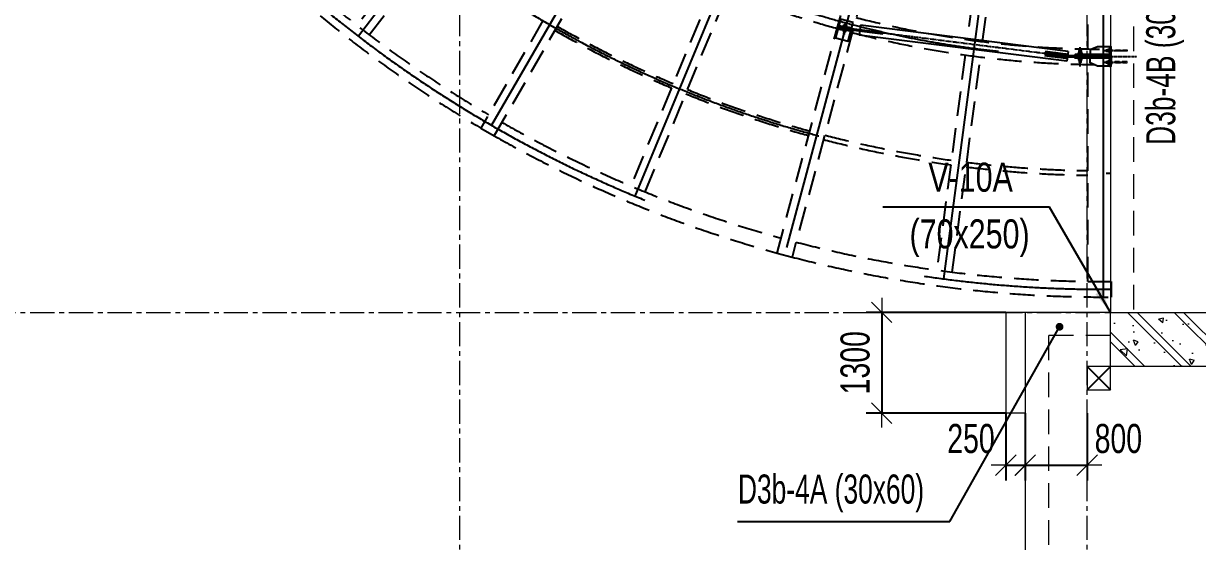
# Model space of a CAD drawing. Header units: millimetres. Extents: x 217991 to 313900, y 2625501 to 2818210.
# Drawn here: x 251265 to 266425, y 2746103 to 2752788 of the extents above; entities that cross this region are included whole.
import ezdxf
from ezdxf.enums import TextEntityAlignment as Align

# ---------------------------------------------------------------- set-up
doc = ezdxf.new("R2010")
doc.units = ezdxf.units.MM
doc.header["$LTSCALE"] = 50
doc.header["$MEASUREMENT"] = 0
for name, pattern in [('CENTER', [2, 1.25, -0.25, 0.25, -0.25]), ('HIDDEN', [9.525, 6.35, -3.175]), ('HIDDEN2', [0.1875, 0.125, -0.0625])]:
    doc.linetypes.add(name, pattern=pattern)
doc.layers.get('Defpoints').update_dxf_attribs({"lineweight": 9})
for name, color, linetype, lineweight in [('CDC- COT', 4, 'Continuous', 0), ('CDC- DAM', 3, 'Continuous', 5), ('CDC- TRUC', 5, 'CENTER', 15), ('CDC-LKT', 6, 'CENTER', 15), ('Dim', 8, 'Continuous', 15), ('Dim-off', 8, 'Continuous', 15), ('HIDDEN', 9, 'HIDDEN', 9), ('Thay', 9, 'Continuous', 13)]:
    doc.layers.add(name, color=color, linetype=linetype, lineweight=lineweight)
for name, color, linetype in [('cdc-dim in', 8, 'Continuous'), ('CHI', 1, 'Continuous'), ('Hatch', 8, 'Continuous'), ('KCS_AXIS', 5, 'CENTER'), ('KCS_BORDER', 3, 'Continuous'), ('KCS_CHI', 1, 'Continuous'), ('KCS_DIM', 1, 'Continuous'), ('KCS_HAN', 1, 'Continuous'), ('KCS_TEXT_TEN DAM', 2, 'Continuous'), ('KCS_TEXT_TEN_COT', 3, 'Continuous'), ('KCS_THAY', 9, 'Continuous')]:
    doc.layers.add(name, color=color, linetype=linetype)
doc.styles.add('ARIAL_3', font='arial_1.ttf', dxfattribs={"width": 0.85})
doc.styles.add('KCS_SMTEXT', font='arial_1.ttf', dxfattribs={"width": 0.7})
doc.styles.add('VN simplex', font='arial_1.ttf', dxfattribs={"width": 0.7})
doc.dimstyles.new('DIM A1 1-150 (Time City)', dxfattribs={"dimtxt": 375, "dimasz": 1.25, "dimexe": 200, "dimexo": 0, "dimgap": 150, "dimtad": 1, "dimdec": 1, "dimzin": 13, "dimdsep": 46, "dimtxsty": 'VN simplex', "dimblk1": 'D', "dimblk2": 'D', "dimsah": 1, "dimcen": 0, "dimdle": 50, "dimclrd": 1, "dimclre": 1, "dimclrt": 2, "dimadec": 0, "dimazin": 0, "dimtfac": 1, "dimtdec": 1, "dimtix": 1, "dimtmove": 2, "dimatfit": 3, "dimldrblk": 'D', "dimfxl": 1, "dimtolj": 1, "dimtzin": 13, "dimarcsym": 0})
doc.dimstyles.new('KCS_DIM100', dxfattribs={"dimscale": 100, "dimtxt": 2.5, "dimasz": 3, "dimexe": 1.2, "dimexo": 0, "dimgap": 1, "dimtad": 1, "dimdec": 0, "dimzin": 0, "dimdsep": 46, "dimtxsty": 'KCS_SMTEXT', "dimblk": 'ARCHTICK', "dimcen": 0, "dimdle": 1, "dimclrd": 1, "dimclre": 1, "dimclrt": 2, "dimadec": 0, "dimazin": 0, "dimtfac": 1, "dimtdec": 0, "dimtix": 1, "dimtmove": 2, "dimatfit": 3, "dimfxl": 1, "dimtolj": 1, "dimtzin": 0, "dimarcsym": 0})

# ---------------------------------------------------------------- blocks, each defined once
blk = doc.blocks.new('D')
at = {"layer": 'Dim'}
blk.add_line((150, 0), (-150, 0), dxfattribs=at)
at = {"layer": 'Dim', "color": 3}
blk.add_line((106, 106), (-106, -106), dxfattribs=at)
blk = doc.blocks.new('*D171')
at = {"layer": 'Defpoints', "color": 0, "ltscale": 0.5, "transparency": 16777216}
for p in [(264201, 2747760), (265001, 2747760), (265001, 2747089)]:
    blk.add_point(p, dxfattribs=at)
at = {"layer": 'Dim-off', "color": 1, "lineweight": -2, "ltscale": 0.5, "transparency": 16777216}
for p, q in [((264201, 2747760), (264201, 2746889)), ((265001, 2747760), (265001, 2746889)), ((264202, 2747089), (265000, 2747089))]:
    blk.add_line(p, q, dxfattribs=at)
at = {"layer": 'Dim-off', "color": 1, "lineweight": -2, "ltscale": 0.5, "transparency": 16777216, "xscale": 1.25, "yscale": 1.25, "zscale": 1.25, "rotation": 180}
blk.add_blockref('D', (264201, 2747089), dxfattribs=at)
at = {"layer": 'Dim-off', "color": 1, "lineweight": -2, "ltscale": 0.5, "transparency": 16777216, "xscale": 1.25, "yscale": 1.25, "zscale": 1.25}
blk.add_blockref('D', (265001, 2747089), dxfattribs=at)
at = {"layer": 'Dim-off', "color": 2, "ltscale": 0.5, "transparency": 16777216, "insert": (265403, 2747430), "char_height": 375, "attachment_point": 5, "style": 'VN simplex'}
blk.add_mtext('\\A1;800', dxfattribs=at)
blk = doc.blocks.new('_ArchTick')
at = {"const_width": 0.15}
blk.add_lwpolyline([(-0.5, -0.5), (0.5, 0.5)], dxfattribs=at)
blk = doc.blocks.new('*D172')
at = {"layer": 'Defpoints', "color": 0, "ltscale": 0.5, "transparency": 16777216}
for p in [(263950, 2747760), (264200, 2747760), (264200, 2747089)]:
    blk.add_point(p, dxfattribs=at)
at = {"layer": 'Dim-off', "color": 1, "lineweight": -2, "ltscale": 0.5, "transparency": 16777216}
for p, q in [((263950, 2747760), (263950, 2746889)), ((264200, 2747760), (264200, 2746889)), ((263948, 2747089), (263947, 2747089)), ((263950, 2747089), (264200, 2747089)), ((264201, 2747089), (264202, 2747089))]:
    blk.add_line(p, q, dxfattribs=at)
at = {"layer": 'Dim-off', "color": 1, "lineweight": -2, "ltscale": 0.5, "transparency": 16777216, "xscale": 1.25, "yscale": 1.25, "zscale": 1.25}
blk.add_blockref('D', (263950, 2747089), dxfattribs=at)
at = {"layer": 'Dim-off', "color": 1, "lineweight": -2, "ltscale": 0.5, "transparency": 16777216, "xscale": 1.25, "yscale": 1.25, "zscale": 1.25, "rotation": 180}
blk.add_blockref('D', (264200, 2747089), dxfattribs=at)
at = {"layer": 'Dim-off', "color": 2, "ltscale": 0.5, "transparency": 16777216, "insert": (263500, 2747430), "char_height": 375, "attachment_point": 5, "style": 'VN simplex'}
blk.add_mtext('\\A1;250', dxfattribs=at)
blk = doc.blocks.new('*D173')
at = {"layer": 'Defpoints', "color": 0, "ltscale": 0.5, "transparency": 16777216}
for p in [(263950, 2749060), (262347, 2747760), (263950, 2747760)]:
    blk.add_point(p, dxfattribs=at)
at = {"layer": 'Dim-off', "color": 1, "lineweight": -2, "ltscale": 0.5, "transparency": 16777216}
for p, q in [((263950, 2749060), (262147, 2749060)), ((262347, 2749058), (262347, 2747761)), ((263950, 2747760), (262147, 2747760))]:
    blk.add_line(p, q, dxfattribs=at)
at = {"layer": 'Dim-off', "color": 1, "lineweight": -2, "ltscale": 0.5, "transparency": 16777216, "xscale": 1.25, "yscale": 1.25, "zscale": 1.25}
for p, rotation in [((262347, 2749060), 90), ((262347, 2747760), 270)]:
    blk.add_blockref('D', p, dxfattribs=dict(at, rotation=rotation))
at = {"layer": 'Dim-off', "color": 2, "ltscale": 0.5, "transparency": 16777216, "insert": (262005, 2748410), "char_height": 375, "attachment_point": 5, "rotation": 90, "style": 'VN simplex'}
blk.add_mtext('\\A1;1300', dxfattribs=at)
blk = doc.blocks.new('maisanh31')
at = {"layer": 'KCS_AXIS', "ltscale": 300}
for q in [(-13312, -4549), (-14666, -6110), (-15806, -7834), (-16710, -9693), (-17364, -11653), (-17856, -13670)]:
    blk.add_line((-2081, -15662), q, dxfattribs=at)
for radius, end in [(15800, 173.1641), (14300, 173.2022), (12800, 173.2492)]:
    blk.add_arc((-2081, -15662), radius, 82.8008, end, dxfattribs=at)
at = {"layer": 'KCS_BORDER', "color": 8, "linetype": 'HIDDEN'}
for p, q in [((-13311, -4691), (-11321, -6660)), ((-11180, -6518), (-13170, -4548)), ((-14685, -5970), (-14806, -6129)), ((-7718, -11258), (-14685, -5970)), ((-14806, -6129), (-7882, -11385)), ((-13237, -9184), (-15669, -7797)), ((-15768, -7971), (-13336, -9358)), ((-16765, -9562), (-16840, -9748)), ((-16765, -9562), (-9138, -12674)), ((-9164, -12880), (-16840, -9748)), ((-14533, -12292), (-17242, -11582)), ((-17292, -11775), (-14584, -12486)), ((-10180, -13434), (-14340, -12343)), ((-14390, -12537), (-10231, -13628)), ((-17670, -13794), (-17868, -13769)), ((-14693, -14170), (-14892, -14145))]:
    blk.add_line(p, q, dxfattribs=at)
for points in [[(-17631, -13497), (-14853, -13847)], [(-14879, -14046), (-17657, -13695)], [(-14654, -13873), (-10438, -14405)], [(-10557, -14592), (-14681, -14071)]]:
    blk.add_lwpolyline(points, dxfattribs=at)
for radius, start, end in [(15900, 128.1612, 142.4405), (15700, 128.1658, 142.4359), (15900, 143.1612, 157.4405), (15700, 143.1658, 157.4359), (12900, 143.245, 157.3566), (15900, 158.1612, 173.1618), (15700, 158.1658, 173.1664), (12900, 158.245, 173.2458), (12700, 158.252, 173.2528)]:
    blk.add_arc((-2081, -15662), radius, start, end, dxfattribs=at)
at = {"layer": 'KCS_THAY', "color": 8, "linetype": 'HIDDEN'}
for radius, start, end in [(14330, 143.2006, 149.901), (14270, 143.2023, 149.8993), (14330, 150.7006, 157.401), (14270, 150.7023, 157.3993), (14330, 158.2006, 164.901), (14270, 158.2023, 164.8993), (14330, 165.7006, 172.0011), (14270, 165.7023, 171.9978)]:
    blk.add_arc((-2081, -15662), radius, start, end, dxfattribs=at)
blk = doc.blocks.new('fddfdfd')
at = {"layer": 'Hatch', "ltscale": 7.5}
h = blk.add_hatch(dxfattribs=at)
h.set_pattern_fill('ANSI32', color=256, scale=19.2, angle=242.1992, style=0)
h.set_pattern_definition([(2.800814, (201996.163, 1417669.454), (-0.3518205, 7.1913992), []), (2.800814, (201998.678, 1417667.174), (-0.3518205, 7.1913992), [])])
h.paths.add_polyline_path([(170143, 1421151), (170155, 1421150), (170156, 1421159), (170144, 1421160)])
h.paths.add_polyline_path([(170143, 1421151), (170144, 1421160), (170133, 1421162), (170131, 1421153)])
h = blk.add_hatch(dxfattribs=at)
h.set_pattern_fill('ANSI32', color=256, scale=19.2, angle=242.1992, style=0)
h.set_pattern_definition([(2.800814, (201998.391, 1417687.315), (-0.3518205, 7.1913992), []), (2.800814, (202000.9056, 1417685.0355), (-0.3518205, 7.1913992), [])])
h.paths.add_polyline_path([(170141, 1421037), (170145, 1421067), (170133, 1421068), (170129, 1421039)])
h.paths.add_polyline_path([(170129, 1421039), (170133, 1421068), (170121, 1421070), (170120, 1421061), (170126, 1421060), (170123, 1421040)])
h.paths.add_polyline_path([(170123, 1421040), (170126, 1421060), (170120, 1421061), (170117, 1421040)])
h = blk.add_hatch(dxfattribs=at)
h.set_pattern_fill('ANSI32', color=256, scale=19.2, angle=-34.7708, style=0)
h.set_pattern_definition([(350.000008, (205215.8216, 1420152.76), (-1.250266, -7.090616), []), (350.000008, (205218.602, 1420154.7066), (-1.250266, -7.090616), [])])
h.paths.add_polyline_path([(173190, 1420821), (173190, 1420792), (173178, 1420792), (173178, 1420821)])
h.paths.add_polyline_path([(173178, 1420821), (173178, 1420792), (173166, 1420792), (173166, 1420801), (173172, 1420801), (173172, 1420821)])
h.paths.add_polyline_path([(173172, 1420821), (173172, 1420801), (173166, 1420801), (173166, 1420821)])
h = blk.add_hatch(dxfattribs=at)
h.set_pattern_fill('ANSI32', color=256, scale=19.2, angle=35.2292, style=0)
h.set_pattern_definition([(100.000008, (167121.9136, 1447681.156), (7.0906157, 1.2502678), []), (100.000008, (167119.133, 1447683.103), (7.0906157, 1.2502678), [])])
h.paths.add_polyline_path([(173510, 1420831), (173540, 1420831), (173540, 1420822), (173510, 1420822)])
h.paths.add_polyline_path([(173510, 1420822), (173540, 1420822), (173540, 1420813), (173510, 1420813)])
at = {"layer": 'Hatch'}
h = blk.add_hatch(dxfattribs=at)
h.set_pattern_fill('ANSI31', color=256, scale=45, angle=-179.7708, style=0)
h.set_pattern_definition([(135.0000076, (1277312.5367, 1515254.595), (3.977475118, 3.97747617), [])])
h.paths.add_polyline_path([(173558, 1420622), (173558, 1420872), (173568, 1420872), (173568, 1420622)])
h = blk.add_hatch(dxfattribs=at)
h.set_pattern_fill('ANSI31', color=256, scale=45, angle=-179.7708, style=0)
h.set_pattern_definition([(45.0000076, (-930177.0996, 1515254.303), (-3.97747617, 3.977475118), [])])
h.paths.add_polyline_path([(173578, 1420872), (173578, 1420622), (173568, 1420622), (173568, 1420872)])
h = blk.add_hatch(dxfattribs=at)
h.set_pattern_fill('ANSI31', color=256, scale=45, angle=-89.7708, style=0)
h.set_pattern_definition([(45.0000076, (1538395.512, 1520734.627), (3.97747617, -3.977475118), [])])
h.paths.add_polyline_path([(173190, 1420771), (173199, 1420771), (173558, 1420771), (173558, 1420756), (173190, 1420756)])
h.paths.add_polyline_path([(173115, 1420771), (173166, 1420771), (173166, 1420756), (173115, 1420756)])
h = blk.add_hatch(dxfattribs=at)
h.set_pattern_fill('ANSI31', color=256, scale=45, angle=-89.7708, style=0)
h.set_pattern_definition([(315.0000611, (1538395.632, 1320760.9207), (3.9774714, 3.977479887), [])])
h.paths.add_polyline_path([(173190, 1420723), (173199, 1420723), (173558, 1420723), (173558, 1420738), (173190, 1420738)])
h.paths.add_polyline_path([(173115, 1420723), (173166, 1420723), (173166, 1420738), (173115, 1420738)])
at = {"layer": 'Hatch', "ltscale": 7.5}
h = blk.add_hatch(dxfattribs=at)
h.set_pattern_fill('ANSI32', color=256, scale=19.2, angle=-34.7708, style=0)
h.set_pattern_definition([(350.000008, (205215.8216, 1420164.76), (-1.250266, -7.090616), []), (350.000008, (205218.602, 1420166.7066), (-1.250266, -7.090616), [])])
h.paths.add_polyline_path([(173166, 1420693), (173178, 1420693), (173178, 1420673), (173166, 1420673)])
h.paths.add_polyline_path([(173190, 1420673), (173178, 1420673), (173178, 1420693), (173190, 1420693)])
h.paths.add_polyline_path([(173178, 1420702), (173190, 1420702), (173190, 1420693), (173178, 1420693)])
h.paths.add_polyline_path([(173178, 1420702), (173178, 1420693), (173166, 1420693), (173166, 1420702)])
h = blk.add_hatch(dxfattribs=at)
h.set_pattern_fill('ANSI32', color=256, scale=19.2, angle=35.2292, style=0)
h.set_pattern_definition([(260.000008, (167121.921, 1393812.753), (7.090616, -1.250266), []), (260.000008, (167119.1404, 1393810.806), (7.090616, -1.250266), [])])
h.paths.add_polyline_path([(173510, 1420663), (173510, 1420672), (173540, 1420672), (173540, 1420663)])
h.paths.add_polyline_path([(173510, 1420672), (173510, 1420681), (173540, 1420681), (173540, 1420672)])
at = {"layer": 'cdc-dim in'}
blk.add_line((170133, 1421162), (170156, 1421159), dxfattribs=at)
at = {"layer": 'CHI', "linetype": 'HIDDEN2', "ltscale": 2}
for p, q in [((170126, 1421135), (170119, 1421082)), ((170131, 1421153), (170120, 1421064)), ((170155, 1421150), (170144, 1421061)), ((170156, 1421132), (170149, 1421078))]:
    blk.add_line(p, q, dxfattribs=at)
at = {"layer": 'CHI', "const_width": 9.6}
for points in [[(173553, 1420771, -0.414214), (173558, 1420776)], [(173553, 1420723, 0.414214), (173558, 1420718)]]:
    blk.add_lwpolyline(points, format="xyb", dxfattribs=at)
at = {"layer": 'HIDDEN', "ltscale": 0.2}
for p, q in [((173540, 1420831), (173783, 1420831)), ((173783, 1420813), (173540, 1420813)), ((173783, 1420831), (173783, 1420813)), ((173783, 1420681), (173540, 1420681)), ((173540, 1420663), (173783, 1420663)), ((173783, 1420663), (173783, 1420681))]:
    blk.add_line(p, q, dxfattribs=at)
at = {"layer": 'HIDDEN', "ltscale": 0.3}
for p, q in [((173163, 1420723), (173163, 1420771)), ((173166, 1420702), (173166, 1420792)), ((173190, 1420702), (173190, 1420792)), ((173193, 1420723), (173193, 1420771))]:
    blk.add_line(p, q, dxfattribs=at)
at = {"layer": 'KCS_AXIS', "ltscale": 0.2}
for p, q in [((173178, 1420618), (173178, 1420867)), ((173477, 1420822), (173770, 1420822)), ((172808, 1420747), (173911, 1420747)), ((173477, 1420672), (173766, 1420672))]:
    blk.add_line(p, q, dxfattribs=at)
at = {"layer": 'KCS_AXIS', "ltscale": 0.5}
blk.add_lwpolyline([(173006, 1420747), (170124, 1421111)], dxfattribs=at)
at = {"layer": 'KCS_BORDER', "ltscale": 160}
for p, q in [((170055, 1421129), (170226, 1421108)), ((170059, 1421144), (170229, 1421122)), ((170047, 1421097), (170217, 1421076)), ((170051, 1421112), (170221, 1421090)), ((173001, 1420747), (173001, 1420747)), ((173001, 1420747), (173001, 1420747)), ((173255, 1420765), (173255, 1420765))]:
    blk.add_line(p, q, dxfattribs=at)
at = {"layer": 'KCS_BORDER'}
for p, q in [((170342, 1421149), (170326, 1421023)), ((173023, 1420810), (170342, 1421149)), ((170221, 1421090), (170631, 1421039)), ((170226, 1421108), (170633, 1421057)), ((173007, 1420684), (170326, 1421023)), ((170633, 1421057), (170631, 1421039)), ((172718, 1420794), (172716, 1420776)), ((173015, 1420738), (172716, 1420776)), ((173016, 1420756), (172718, 1420794)), ((173023, 1420810), (173007, 1420684)), ((173558, 1420738), (173015, 1420738)), ((173558, 1420756), (173016, 1420756)), ((173115, 1420729), (173115, 1420765))]:
    blk.add_line(p, q, dxfattribs=at)
at = {"layer": 'KCS_BORDER', "ltscale": 160}
for points in [[(170246, 1421184), (170082, 1421229), (170017, 1420987), (170181, 1420943)], [(173558, 1420622), (173568, 1420622), (173568, 1420872), (173558, 1420872)], [(173568, 1420622), (173578, 1420622), (173578, 1420872), (173568, 1420872)]]:
    blk.add_lwpolyline(points, close=True, dxfattribs=at)
for points in [[(173558, 1420872), (173400, 1420872), (173308, 1420830), (173308, 1420780)], [(173558, 1420771), (173115, 1420771), (173115, 1420756), (173558, 1420756)], [(173558, 1420723), (173115, 1420723), (173115, 1420738), (173558, 1420738)], [(173558, 1420622), (173400, 1420622), (173308, 1420664), (173308, 1420714)]]:
    blk.add_lwpolyline(points, dxfattribs=at)
at = {"layer": 'KCS_DIM'}
for p, q in [((173510, 1420831), (173540, 1420831)), ((173510, 1420831), (173510, 1420813)), ((173510, 1420813), (173540, 1420813)), ((173510, 1420681), (173540, 1420681)), ((173510, 1420663), (173510, 1420681)), ((173510, 1420663), (173540, 1420663))]:
    blk.add_line(p, q, dxfattribs=at)
for points in [[(173166, 1420792), (173166, 1420821), (173190, 1420821), (173190, 1420792)], [(173166, 1420702), (173166, 1420673), (173190, 1420673), (173190, 1420702)]]:
    blk.add_lwpolyline(points, dxfattribs=at)
for points in [[(173558, 1420804), (173540, 1420804), (173540, 1420840), (173558, 1420840)], [(173157, 1420771), (173157, 1420792), (173199, 1420792), (173199, 1420771)], [(173157, 1420723), (173157, 1420702), (173199, 1420702), (173199, 1420723)], [(173558, 1420690), (173540, 1420690), (173540, 1420654), (173558, 1420654)]]:
    blk.add_lwpolyline(points, close=True, dxfattribs=at)
at = {"layer": 'KCS_HAN', "extrusion": (5.22406e-09, 4.121e-08, 1)}
for p, q in [((172733, 1420792), (172737, 1420819, 0)), ((172748, 1420790), (172752, 1420817, 0)), ((172763, 1420788), (172767, 1420815, 0)), ((172778, 1420786), (172781, 1420813, 0)), ((172793, 1420784), (172796, 1420811, 0)), ((172731, 1420773, 0), (172728, 1420746, 0)), ((172746, 1420771, 0), (172743, 1420744, 0)), ((172761, 1420769, 0), (172757, 1420742, 0)), ((172776, 1420767, 0), (172772, 1420740, 0)), ((172791, 1420765, 0), (172787, 1420738, 0)), ((172805, 1420764, 0), (172802, 1420737, 0)), ((172808, 1420782, 0), (172811, 1420809, 0)), ((172820, 1420762, 0), (172817, 1420735, 0)), ((172823, 1420780, 0), (172826, 1420807, 0)), ((172835, 1420760, 0), (172832, 1420733, 0)), ((172838, 1420779, 0), (172841, 1420806, 0)), ((172850, 1420758, 0), (172847, 1420731, 0)), ((172852, 1420777), (172856, 1420804, 0)), ((172865, 1420756, 0), (172862, 1420729, 0)), ((172867, 1420775), (172871, 1420802, 0)), ((172880, 1420754, 0), (172877, 1420727, 0)), ((172882, 1420773), (172886, 1420800, 0)), ((172895, 1420753, 0), (172891, 1420726, 0)), ((172897, 1420771), (172900, 1420798, 0)), ((172910, 1420751, 0), (172906, 1420724, 0)), ((172912, 1420769), (172915, 1420796, 0)), ((172925, 1420749, 0), (172921, 1420722, 0)), ((172927, 1420767), (172930, 1420794, 0)), ((172939, 1420747, 0), (172936, 1420720, 0)), ((172942, 1420765), (172945, 1420792, 0)), ((172954, 1420745, 0), (172951, 1420718, 0)), ((172957, 1420763), (172960, 1420790, 0)), ((172969, 1420743, 0), (172966, 1420716, 0)), ((172971, 1420762), (172975, 1420789, 0)), ((172984, 1420742, 0), (172981, 1420715, 0)), ((172986, 1420760), (172990, 1420787, 0)), ((172999, 1420740, 0), (172996, 1420713, 0)), ((173001, 1420758), (173005, 1420785, 0))]:
    blk.add_line(p, q, dxfattribs=at)
at = {"layer": 'Thay'}
for points in [[(170120, 1421136), (170122, 1421154), (170164, 1421149), (170162, 1421131)], [(170114, 1421089), (170112, 1421071), (170154, 1421066), (170156, 1421083)]]:
    blk.add_lwpolyline(points, close=True, dxfattribs=at)
for points in [[(170131, 1421153), (170133, 1421162)], [(170156, 1421159), (170155, 1421150)], [(170121, 1421070), (170117, 1421040), (170141, 1421037), (170145, 1421067)]]:
    blk.add_lwpolyline(points, dxfattribs=at)
blk = doc.blocks.new('cot vach loi tang 2 new (8.2018)')
at = {"layer": 'CDC- COT'}
h = blk.add_hatch(dxfattribs=at)
h.set_pattern_fill('BT-01', color=8, scale=100, angle=135, pattern_type=2)
h.set_pattern_definition([(185, (395121.63, -54057.9), (-462.8071, 551.552), [75, -825]), (130, (395121.6, -54057.9), (-433.7681, -629.9922), [60, -660]), (235.4514, (395083.1, -54011.96), (-896.5753, -78.4395), [63.7402, -701.1421]), (181.1842, (394980.2, -54199.35), (-637.6138, 871.693), [112.5, -1237.5]), (231.6356, (394927.1, -54126.7), (-1349.7117, -27.899), [95.6103, -1051.713]), (126.1842, (394980.2, -54199.3), (-1349.7117, -27.9), [90, -990]), (156, (394944.86, -54093.3), (-137.3825, 706.7716), [75, -825]), (101, (394944.86, -54093.3), (-684.8084, -340.7086), [60, -660]), (206.4514, (394933.4, -54034.4), (-822.1906, 366.0636), [63.7402, -701.1421]), (172.5, (395121.63, -54057.93), (-243.98982, -226.79319), [0, -652, 0, -670, 0, -662.5]), (142.5, (395121.63, -54057.93), (-464.90945, -92.87294), [0, -382, 0, -637, 0, -252.5]), (102.5, (395279.32, -54215.6), (-361.52076, 393.41817), [0, -250, 0, -780, 0, -1035]), (92.5, (395350.03, -54286.3), (-483.1598, 341.59), [0, -325, 0, -518, 0, -735]), (180, (395121.63, -54057.93), (2e-10, -425), []), (180, (395035, -54144.55), (2e-10, -425), [])])
h.paths.add_polyline_path([(3126, -153128), (2631, -152633), (4399, -150865), (4894, -151360)])
blk.add_lwpolyline([(3126, -153128), (2631, -152633), (4399, -150865), (4894, -151360)], close=True, dxfattribs=at)

msp = doc.modelspace()

# ---------------------------------------------------------------- linework, layer by layer
at = {"layer": 'CDC- DAM'}
for p, q in [((265299.56, 2749059.65), (263949.56, 2749059.65)), ((263949.56, 2749059.65), (263949.56, 2747759.65)), ((264199.56, 2749059.65), (264199.56, 2740959.65)), ((264199.56, 2747759.65), (263949.56, 2747759.65))]:
    msp.add_line(p, q, dxfattribs=at)
at = {"layer": 'CDC- DAM', "linetype": 'HIDDEN'}
msp.add_line((265299.56, 2748759.65), (264499.56, 2748759.65), dxfattribs=at)
at = {"layer": 'CDC- DAM'}
msp.add_lwpolyline([(265299.56, 2756559.65), (265299.56, 2749059.65)], dxfattribs=at)
at = {"layer": 'CDC- DAM', "linetype": 'HIDDEN'}
for points in [[(265599.56, 2756559.65), (265599.56, 2749059.65)], [(264499.56, 2748759.65), (264499.56, 2741259.65), (265299.56, 2741259.65)]]:
    msp.add_lwpolyline(points, dxfattribs=at)
at = {"layer": 'CDC- TRUC', "ltscale": 5}
for p, q in [((256899.56, 2737622.63), (256899.56, 2793983.4)), ((264999.56, 2737622.63), (264999.56, 2793983.4)), ((228851.14, 2749059.65), (294103.01, 2749059.65))]:
    msp.add_line(p, q, dxfattribs=at)
at = {"layer": 'CDC-LKT', "const_width": 50}
msp.add_lwpolyline([(264668.59, 2748874.15, -1), (264618.59, 2748874.15, -1)], format="xyb", close=True, dxfattribs=at)
at = {"layer": 'CDC-LKT', "linetype": 'Continuous'}
msp.add_lwpolyline([(264999.56, 2748059.65), (265299.56, 2748059.65), (265299.56, 2748359.65), (264999.56, 2748359.65)], close=True, dxfattribs=at)
at = {"layer": 'CHI', "color": 1}
for p, q in [((264999.56, 2748359.65), (265299.56, 2748059.65)), ((265299.56, 2748359.65), (264999.56, 2748059.65))]:
    msp.add_line(p, q, dxfattribs=at)
at = {"layer": 'KCS_CHI'}
for p, q in [((263226.16, 2746362.22), (264643.59, 2748874.15)), ((260485.9, 2746362.22), (263226.16, 2746362.22))]:
    msp.add_line(p, q, dxfattribs=at)

# ---------------------------------------------------------------- block references
at = {"rotation": 314.9999999999783}
msp.add_blockref('cot vach loi tang 2 new (8.2018)', (371366.67, 2858848.2), dxfattribs=at)
at = {"layer": 'CDC- COT'}
msp.add_blockref('fddfdfd', (91731.83, 1331616.63, 0), dxfattribs=at)
at = {"layer": 'HIDDEN', "rotation": 97.19919339591023}
msp.add_blockref('maisanh31', (249408.18, 2765259.65), dxfattribs=at)

# ---------------------------------------------------------------- texts
at = {"layer": 'KCS_TEXT_TEN DAM', "ltscale": 0.5, "style": 'ARIAL_3', "width": 0.65}
msp.add_text('D3b-4B (30x70)', height=375, rotation=90, dxfattribs=at).set_placement((266137.2, 2752422.51), align=Align.CENTER)
msp.add_text('D3b-4A (30x60)', height=375, dxfattribs=at).set_placement((261692.45, 2746592.35), align=Align.CENTER)
at = {"layer": 'KCS_TEXT_TEN_COT', "style": 'KCS_SMTEXT', "width": 0.75}
for s, p in [('V-10A', (263494.6, 2750616.95)), ('(70x250)', (263481.56, 2749885.43))]:
    msp.add_text(s, height=375, dxfattribs=at).set_placement(p, align=Align.CENTER)

# ---------------------------------------------------------------- dimensions: what is measured, and where the dimension line sits
at = {"layer": 'Dim-off', "color": 1, "ltscale": 0.5}
dim = msp.add_linear_dim(base=(262346.92, 2747759.65), p1=(263949.56, 2749059.65), p2=(263949.56, 2747759.65), angle=90, dimstyle='DIM A1 1-150 (Time City)', dxfattribs=at)
dim.commit()
dim.dimension.update_dxf_attribs({"geometry": '*D173', "text_midpoint": (262005.32, 2748409.65)})
for base, p1, p2, picture, middle in [((264199.56, 2747088.73), (263949.56, 2747759.65), (264199.56, 2747759.65), '*D172', (263499.98, 2747430.2)), ((265000.81, 2747088.73), (264200.81, 2747759.65), (265000.81, 2747759.65), '*D171', (265403.37, 2747430.2))]:
    dim = msp.add_linear_dim(base=base, p1=p1, p2=p2, dimstyle='DIM A1 1-150 (Time City)', dxfattribs=at)
    dim.commit()
    dim.dimension.update_dxf_attribs({"geometry": picture, "text_midpoint": middle, "dimtype": 160})

# ---------------------------------------------------------------- leaders
at = {"layer": 'KCS_TEXT_TEN_COT', "color": 1}
msp.add_leader([(265299.56, 2749060.39), (264515.62, 2750416.95), (262361.71, 2750416.95)], dimstyle='KCS_DIM100', dxfattribs=at)

doc.saveas('drawing.dxf')
